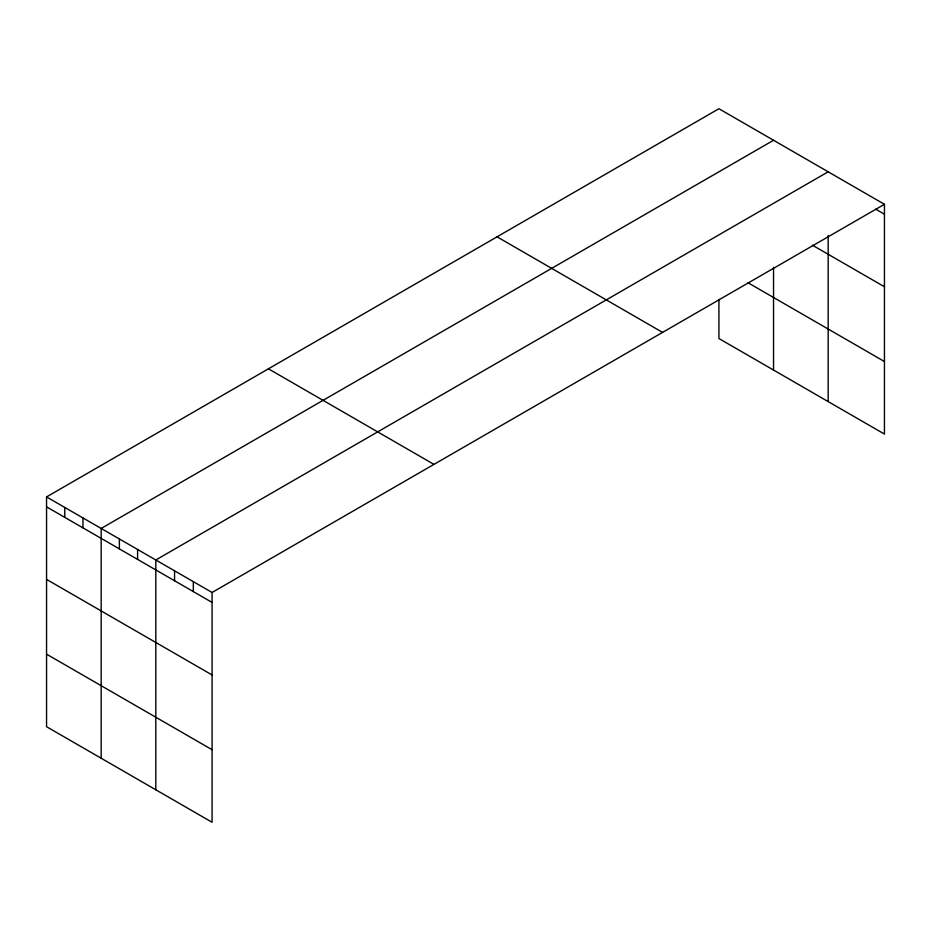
<?xml version="1.0" encoding="UTF-8"?>
<svg xmlns="http://www.w3.org/2000/svg" width="931" height="931" viewBox="0 0 931 931"><rect width="100%" height="100%" fill="white"/><g stroke="black" fill="none" stroke-linecap="round" stroke-linejoin="round"><path stroke-width="1.4" d="M884.45 204.296L718.918 108.729L46.55 496.921L46.55 726.704L212.082 822.271L212.082 592.477L884.45 204.296L884.45 434.079L718.918 338.523L718.918 299.34M828.171 235.415L828.171 401.587M773.545 140.267L101.176 528.459L101.176 758.241M828.171 171.793L155.803 559.985L155.803 789.779M875.699 209.161L884.45 214.223M812.391 245.167L884.45 286.771M748.058 282.78L884.45 361.531M497.038 236.823L662.569 332.39M268.431 368.816L433.962 464.383M46.55 496.921L212.082 592.477M46.55 506.848L212.082 602.415M46.55 579.396L212.082 674.963M46.55 654.156L212.082 749.723M773.545 267.313L773.545 370.049M193.322 581.654L193.322 591.581M174.562 570.819L174.562 580.746M137.59 549.476L137.59 559.403M119.377 538.968L119.377 548.894M82.964 517.939L82.964 527.865M64.763 507.43L64.763 517.357"/></g></svg>
